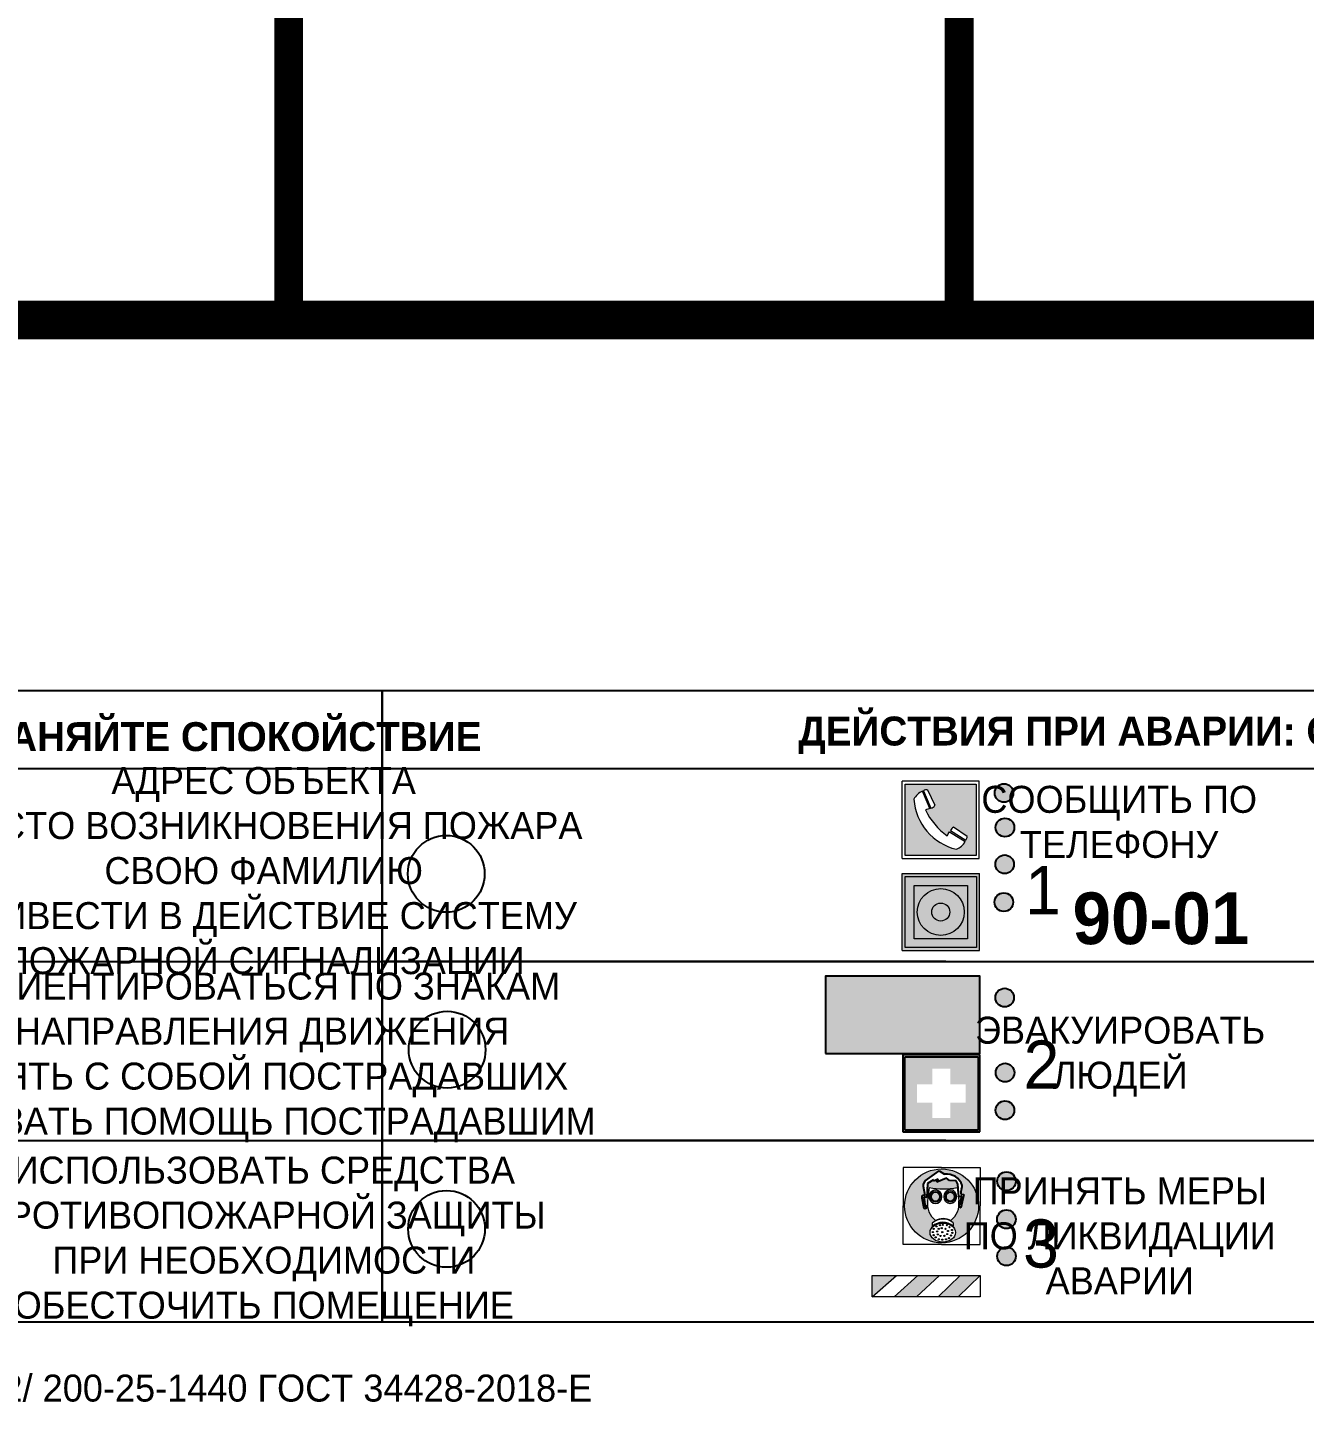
# Model space of a CAD drawing. Header units: millimetres. Extents: x 13810 to 67229, y 12374 to 21950.
# Drawn here: x 39845 to 39977.4, y 20290.4 to 20433.6 of the extents above; entities that cross this region are included whole.
import ezdxf

# ---------------------------------------------------------------- set-up
doc = ezdxf.new("R2010")
doc.units = ezdxf.units.MM
doc.styles.add('обычный', font='arial.ttf')

# ---------------------------------------------------------------- blocks, each defined once
blk = doc.blocks.new('A$C38D26F80')
h = blk.add_hatch(color=5)
h.dxf.hatch_style = 1
h.paths.add_polyline_path([(-8.77, -4.48, 1), (-0.19, -4.48, 1)])
h.paths.add_polyline_path([(-6.75, -3.58), (-6.75, -3.31), (-6.62, -3.22), (-6.5, -3.22), (-6.42, -3.3), (-6.39, -3.28), (-6.59, -2.23), (-6.59, -2.01), (-6.38, -1.58), (-4.76, -0.4), (-4.13, -0.79, -0.362848), (-2.1, -2.1, -0.201049), (-2.17, -2.48, 0.085434), (-2.26, -3.13), (-1.9, -3.16), (-2.25, -4.7), (-2.4, -4.59), (-2.43, -4.34), (-2.36, -4.34), (-2.14, -3.34), (-2.47, -3.42), (-2.58, -1.95), (-2.77, -1.58), (-3.58, -1.52), (-3.92, -1.26), (-5.05, -1.73), (-4.87, -1.39), (-5.41, -1.6), (-5.41, -1.46), (-6.13, -1.87), (-6.18, -3.5), (-6.56, -3.47), (-6.37, -4.59), (-6.16, -4.43), (-6.16, -4.66), (-6.36, -4.79), (-6.37, -4.8), (-6.51, -4.76)], flags=16)
h.paths.add_polyline_path([(-6.51, -4.76), (-6.36, -4.79), (-6.37, -4.8)], flags=0)
h.paths.add_polyline_path([(-5.92, -2.34, 0.089508), (-2.67, -2.35), (-2.48, -3.88, -0.268602), (-3.4, -6.18, 0.262449), (-5.2, -6.18, -0.268602), (-6.11, -3.88)], flags=16)
edge = h.paths.add_edge_path(flags=16)
edge.add_ellipse((-5.19, -3.41), major_axis=(0, 0.842), ratio=0.848992, start_angle=0, end_angle=360)
edge = h.paths.add_edge_path(flags=0)
edge.add_ellipse((-5.19, -3.39), major_axis=(0, 0.665), ratio=0.853798, start_angle=0, end_angle=360)
edge = h.paths.add_edge_path(flags=0)
edge.add_ellipse((-5.19, -3.4), major_axis=(0, 0.528), ratio=0.864094, start_angle=0, end_angle=360)
edge = h.paths.add_edge_path(flags=16)
edge.add_ellipse((-3.47, -3.4), major_axis=(0, 0.842), ratio=0.848992, start_angle=0, end_angle=360)
h.paths.add_polyline_path([(-3.13, -6.45), (-3.13, -6.84, 0.383174), (-5.57, -6.85), (-5.57, -6.49, -0.369952)], flags=16)
edge = h.paths.add_edge_path(flags=0)
edge.add_ellipse((-3.47, -3.39), major_axis=(0, 0.665), ratio=0.853798, start_angle=0, end_angle=360)
edge = h.paths.add_edge_path(flags=0)
edge.add_ellipse((-3.47, -3.4), major_axis=(0, 0.528), ratio=0.864094, start_angle=0, end_angle=360)
edge = h.paths.add_edge_path(flags=16)
edge.add_ellipse((-4.34, -7.57), major_axis=(-1.48, 0), ratio=0.744955, start_angle=0, end_angle=360)
h.paths.add_polyline_path([(-5.01, -6.85, -1), (-5.15, -6.85, -1)], flags=0)
h.paths.add_polyline_path([(-5.33, -7.14, -1), (-5.47, -7.14, -1)], flags=0)
h.paths.add_polyline_path([(-4.61, -6.71, -1), (-4.74, -6.71, -1)], flags=16)
h.paths.add_polyline_path([(-5.43, -7.51, -1), (-5.57, -7.51, -1)], flags=0)
h.paths.add_polyline_path([(-4.26, -6.67, -1), (-4.4, -6.67, -1)], flags=16)
h.paths.add_polyline_path([(-4.74, -7.14, -1), (-4.88, -7.14, -1)], flags=0)
h.paths.add_polyline_path([(-4.93, -7.43, -1), (-5.07, -7.43, -1)], flags=0)
h.paths.add_polyline_path([(-4.41, -7.07, -1), (-4.54, -7.07, -1)], flags=0)
h.paths.add_polyline_path([(-5.33, -7.87, -1), (-5.46, -7.87, -1)], flags=0)
h.paths.add_polyline_path([(-3.8, -6.71, -1), (-3.94, -6.71, -1)], flags=16)
h.paths.add_polyline_path([(-4.85, -7.78, -1), (-4.98, -7.78, -1)], flags=0)
h.paths.add_polyline_path([(-3.96, -7.14, -1), (-4.1, -7.14, -1)], flags=0)
h.paths.add_polyline_path([(-4.33, -7.53, -1), (-4.47, -7.53, -1)], flags=0)
h.paths.add_polyline_path([(-5.09, -8.12, -1), (-5.23, -8.12, -1)], flags=0)
h.paths.add_polyline_path([(-3.5, -6.94, -1), (-3.64, -6.94, -1)], flags=0)
h.paths.add_polyline_path([(-4.54, -7.97, -1), (-4.68, -7.97, -1)], flags=0)
h.paths.add_polyline_path([(-3.66, -7.39, -1), (-3.8, -7.39, -1)], flags=0)
h.paths.add_polyline_path([(-4.73, -8.35, -1), (-4.86, -8.35, -1)], flags=0)
h.paths.add_polyline_path([(-4.09, -7.96, -1), (-4.23, -7.96, -1)], flags=0)
h.paths.add_polyline_path([(-3.77, -7.74, -1), (-3.91, -7.74, -1)], flags=0)
h.paths.add_polyline_path([(-3.22, -7.27, -1), (-3.35, -7.27, -1)], flags=0)
h.paths.add_polyline_path([(-4.34, -8.4, -1), (-4.47, -8.4, -1)], flags=0)
h.paths.add_polyline_path([(-3.16, -7.61, -1), (-3.3, -7.61, -1)], flags=0)
h.paths.add_polyline_path([(-3.9, -8.35, -1), (-4.04, -8.35, -1)], flags=0)
h.paths.add_polyline_path([(-3.32, -7.91, -1), (-3.46, -7.91, -1)], flags=0)
h.paths.add_polyline_path([(-3.55, -8.23, -1), (-3.69, -8.23, -1)], flags=0)
at = {"color": 5, "lineweight": 5}
for p, q in [((-4.48, 0), (-8.96, 0)), ((-8.96, 0), (-8.96, -4.48)), ((-4.48, 0), (0, 0)), ((0, 0), (0, -4.48)), ((-6.59, -2.01), (-6.38, -1.58)), ((-6.38, -1.58), (-4.76, -0.4)), ((-5.41, -1.46), (-6.13, -1.87)), ((-4.87, -1.39), (-5.41, -1.6)), ((-5.41, -1.6), (-5.41, -1.46)), ((-3.92, -1.26), (-5.05, -1.73)), ((-5.05, -1.73), (-4.87, -1.39)), ((-4.76, -0.4), (-4.13, -0.79)), ((-3.58, -1.52), (-3.92, -1.26)), ((-2.77, -1.58), (-3.58, -1.52)), ((-2.58, -1.95), (-2.77, -1.58)), ((-6.59, -2.23), (-6.59, -2.01)), ((-6.39, -3.28), (-6.59, -2.23)), ((-6.13, -1.87), (-6.18, -3.5)), ((-5.92, -2.34), (-6.11, -3.88)), ((-2.67, -2.34), (-2.48, -3.88)), ((-2.47, -3.42), (-2.58, -1.95)), ((-1.9, -3.16), (-2.26, -3.13)), ((-2.25, -4.7), (-1.9, -3.16)), ((-8.96, -8.96), (-8.96, -4.48)), ((-6.75, -3.31), (-6.62, -3.22)), ((-6.75, -3.58), (-6.75, -3.31)), ((-6.51, -4.76), (-6.75, -3.58)), ((-6.62, -3.22), (-6.5, -3.22)), ((-6.18, -3.5), (-6.56, -3.47)), ((-6.56, -3.47), (-6.37, -4.59)), ((-6.37, -4.8), (-6.51, -4.76)), ((-6.5, -3.22), (-6.42, -3.3)), ((-6.42, -3.3), (-6.39, -3.28)), ((-6.37, -4.59), (-6.16, -4.43)), ((-6.16, -4.66), (-6.37, -4.8)), ((-6.16, -4.43), (-6.16, -4.66)), ((-2.14, -3.34), (-2.47, -3.42)), ((-2.43, -4.34), (-2.4, -4.59)), ((-2.43, -4.34), (-2.36, -4.34)), ((-2.4, -4.59), (-2.25, -4.7)), ((-2.36, -4.34), (-2.14, -3.34)), ((0, -8.96), (0, -4.48)), ((-5.57, -6.49), (-5.57, -6.85)), ((-3.13, -6.45), (-3.13, -6.84)), ((-4.48, -8.96), (-8.96, -8.96)), ((-4.48, -8.96), (0, -8.96))]:
    blk.add_line(p, q, dxfattribs=at)
at = {"color": 5}
for p, q in [((-6.59, -2.01), (-6.38, -1.58)), ((-6.38, -1.58), (-4.76, -0.4)), ((-5.41, -1.46), (-6.13, -1.87)), ((-4.87, -1.39), (-5.41, -1.6)), ((-5.41, -1.6), (-5.41, -1.46)), ((-3.92, -1.26), (-5.05, -1.73)), ((-5.05, -1.73), (-4.87, -1.39)), ((-4.76, -0.4), (-4.13, -0.79)), ((-3.58, -1.52), (-3.92, -1.26)), ((-2.77, -1.58), (-3.58, -1.52)), ((-2.58, -1.95), (-2.77, -1.58)), ((-6.59, -2.23), (-6.59, -2.01)), ((-6.39, -3.28), (-6.59, -2.23)), ((-6.13, -1.87), (-6.18, -3.5)), ((-2.47, -3.42), (-2.58, -1.95)), ((-2.26, -3.13), (-1.9, -3.16)), ((-1.9, -3.16), (-2.25, -4.7)), ((-6.75, -3.31), (-6.62, -3.22)), ((-6.75, -3.58), (-6.75, -3.31)), ((-6.51, -4.76), (-6.75, -3.58)), ((-6.62, -3.22), (-6.5, -3.22)), ((-6.18, -3.5), (-6.56, -3.47)), ((-6.56, -3.47), (-6.37, -4.59)), ((-6.37, -4.8), (-6.51, -4.76)), ((-6.36, -4.79), (-6.51, -4.76)), ((-6.5, -3.22), (-6.42, -3.3)), ((-6.42, -3.3), (-6.39, -3.28)), ((-6.37, -4.59), (-6.16, -4.43)), ((-6.16, -4.66), (-6.37, -4.8)), ((-6.16, -4.66), (-6.36, -4.79)), ((-6.16, -4.43), (-6.16, -4.66)), ((-2.14, -3.34), (-2.47, -3.42)), ((-2.4, -4.59), (-2.43, -4.34)), ((-2.43, -4.34), (-2.36, -4.34)), ((-2.25, -4.7), (-2.4, -4.59)), ((-2.36, -4.34), (-2.14, -3.34))]:
    blk.add_line(p, q, dxfattribs=at)
at = {"color": 5, "lineweight": 5}
for centre, radius in [((-4.48, -4.48), 4.29), ((-5.5, -7.51), 0.0678), ((-5.4, -7.14), 0.0678), ((-5.4, -7.87), 0.0678), ((-5.08, -6.85), 0.0678), ((-5, -7.43), 0.0678), ((-4.91, -7.78), 0.0678), ((-4.81, -7.14), 0.0678), ((-4.67, -6.71), 0.0678), ((-4.61, -7.97), 0.0678), ((-4.47, -7.07), 0.0678), ((-4.4, -7.53), 0.0678), ((-4.33, -6.67), 0.0678), ((-4.16, -7.96), 0.0678), ((-4.03, -7.14), 0.0678), ((-3.87, -6.71), 0.0678), ((-3.84, -7.74), 0.0678), ((-3.73, -7.39), 0.0678), ((-3.57, -6.94), 0.0678), ((-3.39, -7.91), 0.0678), ((-3.28, -7.27), 0.0678), ((-3.23, -7.61), 0.0678), ((-5.16, -8.12), 0.0678), ((-4.79, -8.35), 0.0678), ((-4.4, -8.4), 0.0678), ((-3.97, -8.35), 0.0678), ((-3.62, -8.23), 0.0678)]:
    blk.add_circle(centre, radius, dxfattribs=at)
at = {"color": 5}
for centre, radius, start, end in [((-3.89, -2.66), 1.88, 17.387, 97.1599), ((-0.35, -3.07), 1.91, 162.2553, 181.7878), ((-2.6, -2.2), 0.511, 326.3906, 11.8614)]:
    blk.add_arc(centre, radius, start, end, dxfattribs=at)
at = {"color": 5, "lineweight": 5}
for centre, radius, start, end in [((-4.28, 6.66), 9.15, 259.6987, 280.1569), ((-0.47, -3.05), 1.79, 161.5846, 182.4584), ((-2.6, -2.2), 0.513, 326.4781, 11.7739), ((-3.66, -4.24), 2.47, 171.573, 231.7124), ((-4.93, -4.24), 2.47, 308.2876, 8.427), ((-4.33, -7.88), 1.87, 50.358, 131.5662), ((-4.34, -8.2), 1.82, 48.4943, 132.3565), ((-4.3, -7.78), 1.83, 60.5889, 119.4111)]:
    blk.add_arc(centre, radius, start, end, dxfattribs=at)
for centre, major_axis, ratio in [((-5.19, -3.41), (0, 0.842), 0.848992), ((-5.19, -3.39), (0, 0.665), 0.853798), ((-5.19, -3.4), (0, 0.528), 0.864094), ((-3.47, -3.4), (0, 0.842), 0.848992), ((-3.47, -3.39), (0, 0.665), 0.853798), ((-3.47, -3.4), (0, 0.528), 0.864094), ((-4.34, -7.57), (-1.48, 0), 0.744955)]:
    blk.add_ellipse(centre, major_axis=major_axis, ratio=ratio, dxfattribs=at)
blk = doc.blocks.new('A$C47DD6509')
at = {"lineweight": 5}
for points in [[(-8.69, 0), (-11.19, 0), (-11.19, -2.22)], [(-4.22, 0), (-6.45, 0), (-8.91, -2.22), (-6.61, -2.22)], [(0, 0), (-2.09, 0), (-4.36, -2.22), (-2.29, -2.22)]]:
    blk.add_hatch(color=242, dxfattribs=at).paths.add_polyline_path(points)
at = {"color": 242, "lineweight": 5}
for p, q in [((-11.19, -2.22), (-8.69, 0)), ((-11.19, -2.22), (-11.19, 0)), ((-11.19, 0), (-8.69, 0)), ((-11.19, 0), (0, 0)), ((-8.91, -2.22), (-6.45, 0)), ((-6.61, -2.22), (-4.22, 0)), ((-4.36, -2.22), (-2.09, 0)), ((-2.29, -2.22), (0, 0)), ((0, 0), (0, -2.22)), ((0, -2.22), (-11.19, -2.22))]:
    blk.add_line(p, q, dxfattribs=at)
blk = doc.blocks.new('A$C32E8229D')
at = {"true_color": 0xffffff}
blk.add_hatch(color=7, dxfattribs=at).paths.add_polyline_path([(0, 0), (0, -8), (16, -8), (16, 0)])
h = blk.add_hatch(color=126)
h.paths.add_polyline_path([(0.2, -0.2), (15.8, -0.2), (15.8, -7.8), (0.2, -7.8)])
h.paths.add_polyline_path([(13.49, -2.05), (12.08, -2.05), (11.37, -2.63, 0.162397), (11.29, -2.84), (11.29, -3.63), (10.35, -3.63), (10.35, -4.05), (11.68, -4.05), (11.68, -3.48), (12.26, -4.28), (11.29, -5.1), (11.29, -6.78), (11.85, -6.78), (11.85, -5.44), (12.8, -4.64), (12.8, -5.94), (14.46, -5.94), (14.46, -5.39), (13.45, -5.39), (13.45, -3.97), (12.46, -2.59), (13.15, -2.59), (13.69, -3.34), (14.18, -3)], flags=16)
h.paths.add_polyline_path([(10.74, -1.82, 1), (11.8, -1.82, 1)], flags=16)
h.paths.add_polyline_path([(9.39, -3.59), (5.99, -3.59), (6.56, -3.03), (5.91, -3.03), (5.1, -3.83), (5.91, -4.64), (6.56, -4.64), (5.99, -4.09), (9.39, -4.09)], flags=16)
h.paths.add_polyline_path([(4.29, -1.08), (1.72, -1.08), (1.72, -6.6), (4.29, -6.6)], flags=16)
at = {"color": 126}
blk.add_lwpolyline([(16, -8), (0, -8), (0, 0), (16, 0)], close=True, dxfattribs=at)
blk = doc.blocks.new('A$C18900ED3')
h = blk.add_hatch(color=126)
h.paths.add_polyline_path([(-0.18, -0.18), (-7.02, -0.18), (-7.02, -7.02), (-0.18, -7.02)])
h.paths.add_polyline_path([(-5.89, -4.46), (-5.89, -2.77), (-4.46, -2.77), (-4.46, -1.31), (-2.77, -1.31), (-2.77, -2.77), (-1.33, -2.77), (-1.33, -4.46), (-2.77, -4.46), (-2.77, -5.89), (-4.46, -5.89), (-4.46, -4.46)], flags=16)
at = {"color": 126}
for p, q in [((-7.2, 0), (-7.2, -7.2)), ((0, 0), (-7.2, 0)), ((0, -7.2), (0, 0)), ((-7.02, -7.02), (-7.02, -0.18)), ((-7.02, -0.18), (-0.18, -0.18)), ((-0.18, -0.18), (-0.18, -7.02)), ((-7.2, -7.2), (0, -7.2)), ((-0.18, -7.02), (-7.02, -7.02))]:
    blk.add_line(p, q, dxfattribs=at)
blk = doc.blocks.new('A$C456E1F9C')
at = {"lineweight": 5}
h = blk.add_hatch(color=242, dxfattribs=at)
h.paths.add_polyline_path([(0.51, -1.47), (0.51, -13.26), (12.29, -13.26), (12.29, -1.47)])
h.paths.add_polyline_path([(5.42, -4.95, -0.254479), (4.78, -5.4), (3.52, -2.53, -0.209735), (4.23, -2.4)], flags=16)
h.paths.add_polyline_path([(8.53, -8.6), (10.87, -10.17), (10.54, -10.76), (8.03, -9.13, -0.192251)], flags=16)
h.paths.add_polyline_path([(4.61, -5.49, 0.005518), (3.87, -5.72, 0.128647), (7.49, -10.01, 0.00809), (7.83, -9.33), (10.47, -10.97, -0.16736), (8.99, -12.25, -0.327862), (1.95, -3.95, -0.166952), (3.36, -2.62)], flags=16)
at = {"color": 242, "lineweight": 5}
for p, q in [((0, -13.77), (0, -0.97)), ((12.8, -0.97), (0, -0.97)), ((12.8, -13.77), (12.8, -0.97)), ((4.61, -5.49), (3.36, -2.62)), ((3.52, -2.53), (4.78, -5.4)), ((4.23, -2.4), (5.42, -4.95)), ((8.03, -9.13), (10.54, -10.76)), ((10.81, -10.12), (8.53, -8.6)), ((7.83, -9.33), (10.47, -10.97)), ((10.54, -10.76), (10.8, -10.3)), ((10.8, -10.3), (10.81, -10.12)), ((0, -13.77), (12.8, -13.77))]:
    blk.add_line(p, q, dxfattribs=at)
blk.add_lwpolyline([(0.51, -1.47), (12.29, -1.47), (12.29, -13.26), (0.51, -13.26)], close=True, dxfattribs=at)
for centre, radius, start, end in [((4.59, -5.34), 2.99, 114.2845, 152.1974), ((11.12, -3.31), 9.19, 183.9915, 256.6009), ((4.02, -3.27), 0.891, 76.3284, 123.7092), ((14.98, -39.1), 35.17, 107.1487, 108.4135), ((13.86, -0.94), 11.08, 205.5536, 234.8762), ((4.68, -4.59), 0.824, 276.9621, 334.0723), ((8.94, -9.5), 0.989, 114.4092, 157.9388), ((-13.31, 0.8), 23.44, 332.5487, 334.4027), ((7.87, -9.46), 3, 291.9291, 329.9329)]:
    blk.add_arc(centre, radius, start, end, dxfattribs=at)
blk = doc.blocks.new('A$C54414219')
at = {"true_color": 0xffffff}
h = blk.add_hatch(color=7, dxfattribs=at)
h.paths.add_polyline_path([(2.39, -9.45), (2.39, -18.3), (11.23, -18.3), (11.23, -9.45)], flags=0)
h.paths.add_polyline_path([(10.71, -13.87, -1), (2.92, -13.87, -1)], flags=0)
h.paths.add_polyline_path([(8.3, -13.87, -1), (5.33, -13.87, -1)], flags=0)
h.paths.add_polyline_path([(0.41, -7.47), (0.41, -20.27), (13.21, -20.27), (13.21, -7.47)])
h.paths.add_polyline_path([(0.92, -19.77), (12.71, -19.77), (12.71, -7.98), (0.92, -7.98)], flags=16)
h.paths.add_polyline_path([(11.23, -9.45), (11.23, -18.3), (2.39, -18.3), (2.39, -9.45)], flags=0)
at = {"lineweight": 5}
h = blk.add_hatch(color=242, dxfattribs=at)
h.paths.add_polyline_path([(12.71, -7.98), (0.92, -7.98), (0.92, -19.77), (12.71, -19.77)])
h.paths.add_polyline_path([(11.23, -18.3), (2.39, -18.3), (2.39, -9.45), (11.23, -9.45)], flags=16)
h.paths.add_polyline_path([(10.71, -13.87, -1), (2.92, -13.87, -1)], flags=0)
h.paths.add_polyline_path([(8.3, -13.87, -1), (5.33, -13.87, -1)], flags=0)
at = {"true_color": 0xffffff}
h = blk.add_hatch(color=7, dxfattribs=at)
h.paths.add_polyline_path([(2.39, -9.45), (2.39, -18.3), (11.23, -18.3), (11.23, -9.45)])
h.paths.add_polyline_path([(10.71, -13.87, -1), (2.92, -13.87, -1)], flags=16)
h.paths.add_polyline_path([(8.3, -13.87, -1), (5.33, -13.87, -1)], flags=0)
at = {"lineweight": 5}
h = blk.add_hatch(color=242, dxfattribs=at)
h.paths.add_polyline_path([(2.92, -13.87, 1), (10.71, -13.87, 1)])
h.paths.add_polyline_path([(8.3, -13.87, -1), (5.33, -13.87, -1)], flags=16)
at = {"color": 242, "lineweight": 5}
for p, q in [((0.41, -20.27), (0.41, -7.47)), ((0.41, -7.47), (13.21, -7.47)), ((0.41, -7.47), (13.21, -7.47)), ((13.21, -20.27), (13.21, -7.47)), ((0.41, -20.27), (13.21, -20.27))]:
    blk.add_line(p, q, dxfattribs=at)
for points in [[(0.92, -7.98), (12.71, -7.98), (12.71, -19.77), (0.92, -19.77)], [(2.39, -9.45), (11.23, -9.45), (11.23, -18.3), (2.39, -18.3)]]:
    blk.add_lwpolyline(points, close=True, dxfattribs=at)
for radius in [3.89, 1.49]:
    blk.add_circle((6.81, -13.87), radius, dxfattribs=at)

msp = doc.modelspace()

# ---------------------------------------------------------------- hatches: boundary and pattern name
at = {"lineweight": 0}
h = msp.add_hatch(color=256, dxfattribs=at)
h.dxf.hatch_style = 1
h.paths.add_polyline_path([(39945.28, 20354.27, 1), (39947.22, 20354.27, 1)])
h = msp.add_hatch(color=256, dxfattribs=at)
h.dxf.hatch_style = 1
h.paths.add_polyline_path([(39945.39, 20350.69, 1), (39947.32, 20350.69, 1)])
h = msp.add_hatch(color=256, dxfattribs=at)
h.dxf.hatch_style = 1
h.paths.add_polyline_path([(39945.35, 20346.88, 1), (39947.28, 20346.88, 1)])
h = msp.add_hatch(color=256, dxfattribs=at)
h.dxf.hatch_style = 1
h.paths.add_polyline_path([(39945.27, 20342.95, 1), (39947.2, 20342.95, 1)])
h = msp.add_hatch(color=256, dxfattribs=at)
h.dxf.hatch_style = 1
h.paths.add_polyline_path([(39945.35, 20333.06, 1), (39947.28, 20333.06, 1)])
h = msp.add_hatch(color=256, dxfattribs=at)
h.dxf.hatch_style = 1
h.paths.add_polyline_path([(39945.39, 20325.28, 1), (39947.32, 20325.28, 1)])
h = msp.add_hatch(color=256, dxfattribs=at)
h.dxf.hatch_style = 1
h.paths.add_polyline_path([(39945.38, 20321.38, 1), (39947.32, 20321.38, 1)])
h = msp.add_hatch(color=256, dxfattribs=at)
h.dxf.hatch_style = 1
h.paths.add_polyline_path([(39945.54, 20314.02, 1), (39947.47, 20314.02, 1)])
h = msp.add_hatch(color=256, dxfattribs=at)
h.dxf.hatch_style = 1
h.paths.add_polyline_path([(39945.54, 20310.08, 1), (39947.47, 20310.08, 1)])
h = msp.add_hatch(color=256, dxfattribs=at)
h.dxf.hatch_style = 1
h.paths.add_polyline_path([(39945.54, 20306.24, 1), (39947.47, 20306.24, 1)])

# ---------------------------------------------------------------- linework, layer by layer
at = {"lineweight": 100}
for points, const_width in [([(39827.72, 20403.31), (39812.19, 20403.31), (39812.19, 20551.75), (40221.99, 20551.75), (40221.99, 20403.31), (39840.88, 20403.31)], 4), ([(39872.09, 20470.79), (39872.09, 20403.31)], 3), ([(39941.61, 20470.79), (39941.61, 20403.31)], 3)]:
    msp.add_lwpolyline(points, dxfattribs=dict(at, const_width=const_width))
for points in [[(39738.04, 20356.81), (39881.8, 20356.81), (39881.8, 20364.86), (39738.04, 20364.86)], [(39881.8, 20356.81), (40025.57, 20356.81), (40025.57, 20364.86), (39881.8, 20364.86)], [(39738.04, 20356.81), (39881.8, 20356.81), (39881.8, 20299.41), (39738.04, 20299.41)], [(39881.8, 20356.81), (40025.57, 20356.81), (40025.57, 20299.41), (39881.8, 20299.41)]]:
    msp.add_lwpolyline(points, close=True)
for points in [[(39796.45, 20336.81), (39738.04, 20336.81), (39881.8, 20336.81)], [(39940.22, 20336.81), (39881.8, 20336.81), (40025.57, 20336.81)], [(39796.45, 20318.24), (39738.04, 20318.24), (39881.8, 20318.24)], [(39940.22, 20318.24), (39881.8, 20318.24), (40025.57, 20318.24)]]:
    msp.add_lwpolyline(points)
for centre, radius in [((39946.25, 20354.27), 0.966), ((39946.35, 20350.69), 0.966), ((39888.43, 20345.89), 3.98), ((39946.32, 20346.88), 0.966), ((39946.23, 20342.95), 0.966), ((39946.32, 20333.06), 0.966), ((39888.52, 20327.66), 3.98), ((39946.36, 20325.28), 0.966), ((39946.35, 20321.38), 0.966), ((39946.51, 20314.02), 0.966), ((39888.46, 20309.08), 3.98), ((39946.5, 20310.08), 0.966), ((39946.51, 20306.24), 0.966)]:
    msp.add_circle(centre, radius)

# ---------------------------------------------------------------- block references
for name, p, xscale, yscale, zscale in [('A$C456E1F9C', (39935.69, 20356.09), 0.625, 0.625, 0.625), ('A$C54414219', (39935.44, 20350.6), 0.625, 0.625, 0.625), ('A$C18900ED3', (39943.76, 20327.13), 1.111111111007631, 1.111111111007631, 1.111111111007631), ('A$C38D26F80', (39943.78, 20315.46), 0.8928571427240968, 0.8928571427240968, 0.8928571427240968)]:
    msp.add_blockref(name, p, dxfattribs=dict(xscale=xscale, yscale=yscale, zscale=zscale))
at = {"xscale": -1}
msp.add_blockref('A$C32E8229D', (39943.76, 20335.28), dxfattribs=at)
at = {"color": 242, "true_color": 0xc1121c}
msp.add_blockref('A$C47DD6509', (39943.78, 20304.25), dxfattribs=at)

# ---------------------------------------------------------------- texts
at = {"lineweight": 0, "attachment_point": 5, "style": 'обычный'}
for s, insert, char_height, width in [('{\\fProxima Nova Rg|b1|i0|c204|p2;ДЕЙСТВИЯ ПРИ АВАРИИ: СОХРАНЯЙТЕ СПОКОЙСТВИЕ\\H1.6644x; }', (39981.42, 20360.26), 3, 175.1736), ('{\\fProxima Nova Rg|b1|i0|c204|p2;ДЕЙСТВИЯ ПРИ ПОЖАРЕ: СОХРАНЯЙТЕ СПОКОЙСТВИЕ\\H1.6644x; }', (39835.2, 20359.68), 3, 175.1736), ('\\pi-8.4,l8.4,t8.4;{\\fProxima Nova Rg|b0|i0|c204|p2;АДРЕС ОБЪЕКТА\\PМЕСТО ВОЗНИКНОВЕНИЯ ПОЖАРА \\PСВОЮ ФАМИЛИЮ\\PПРИВЕСТИ В ДЕЙСТВИЕ СИСТЕМУ \\PПОЖАРНОЙ СИГНАЛИЗАЦИИ}', (39869.5, 20345.82), 2.8, 126.6484), ('{\\fProxima Nova Rg|b0|i0|c204|p2;СООБЩИТЬ ПО \\PТЕЛЕФОНУ}', (39958.19, 20351.26), 2.8, 126.6484), ('{\\fProxima Nova Rg|b0|i0|c204|p2;1\\H1.1667x; }', (39950.29, 20344.19), 5, 126.6484), ('{\\fProxima Nova Rg|b1|i0|c204|p2;\\H1.0714x;90-01\\fProxima Nova Rg|b0|i0|c204|p2;\\H0.93331x; \\H1.3449x; }', (39962.52, 20341.24), 5, 126.6484), ('\\pi-8.4,l8.4,t8.4;{\\fProxima Nova Rg|b0|i0|c204|p2;ОРИЕНТИРОВАТЬСЯ ПО ЗНАКАМ \\PНАПРАВЛЕНИЯ ДВИЖЕНИЯ\\PВЗЯТЬ С СОБОЙ ПОСТРАДАВШИХ\\PОКАЗАТЬ ПОМОЩЬ ПОСТРАДАВШИМ}', (39869.35, 20326.85), 2.8, 126.6484), ('{\\fProxima Nova Rg|b0|i0|c204|p2;ЭВАКУИРОВАТЬ \\PЛЮДЕЙ}', (39958.29, 20326.94), 2.8, 126.6484), ('{\\fProxima Nova Rg|b0|i0|c204|p2;2\\H1.1967x; }', (39950.14, 20326.11), 5, 126.6484), ('\\pi-8.4,l8.4,t8.4;{\\fProxima Nova Rg|b0|i0|c204|p2;ИСПОЛЬЗОВАТЬ СРЕДСТВА \\PПРОТИВОПОЖАРНОЙ ЗАЩИТЫ \\PПРИ НЕОБХОДИМОСТИ \\PОБЕСТОЧИТЬ ПОМЕЩЕНИЕ}', (39869.51, 20307.77), 2.8, 126.6484), ('{\\fProxima Nova Rg|b0|i0|c204|p2;ПРИНЯТЬ МЕРЫ \\PПО ЛИКВИДАЦИИ \\PАВАРИИ}', (39958.25, 20308.36), 2.8, 126.6484), ('{\\fProxima Nova Rg|b0|i0|c204|p2;3\\H1.1967x; }', (39950.08, 20307.53), 5, 126.6484), ('\\pi-8.4,l8.4,t8.4;{\\fProxima Nova Rg|b0|i0|c204|p2;ИЗГОТОВИТЕЛЬ: ИП АНДРЕЕВ А. А.\\fProxima Nova Rg|b0|i0|c0|p2; \\fProxima Nova Rg|b0|i0|c204|p2;ФП-24 - 2022/ 200-25-1440 ГОСТ 34428-2018-Е\\H1.2266x; }', (39829.53, 20292.17), 2.8, 191.3484)]:
    msp.add_mtext(s, dxfattribs=dict(at, insert=insert, char_height=char_height, width=width))

doc.saveas('drawing.dxf')
